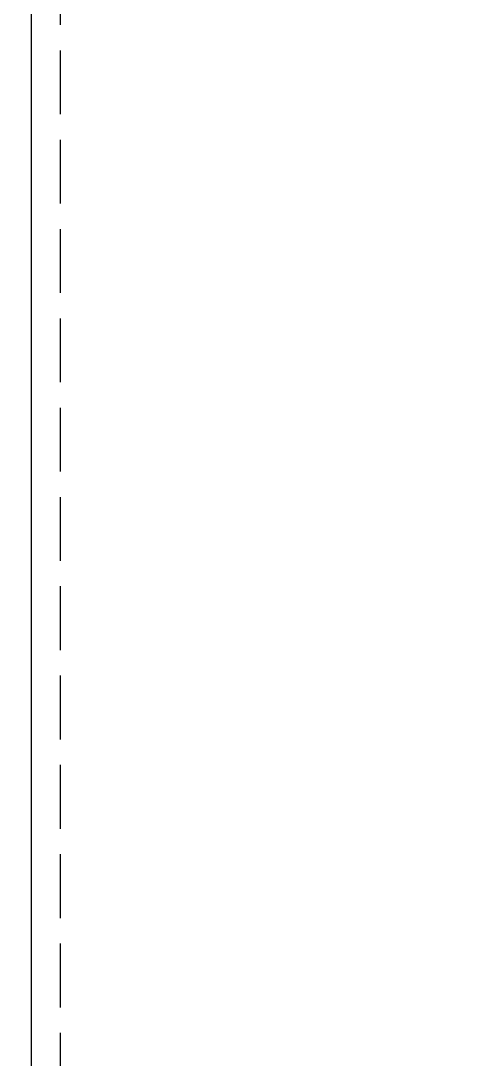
# Model space of a CAD drawing. Extents: x 220580 to 2027826, y -309201 to 71987.
# Drawn here: x 404590.9 to 404710.4, y -223069.3 to -222784.4 of the extents above; entities that cross this region are included whole.
import ezdxf

# ---------------------------------------------------------------- set-up
doc = ezdxf.new("R2010")
doc.units = 0
doc.linetypes.add('ZN-DASH', pattern=[0.35, 0.25, -0.1])
for name, color, linetype in [('!ZN1-填充-8', 8, 'Continuous'), ('!ZN1-标注-173', 173, 'Continuous'), ('!ZN3-铝板幕墙-3', 3, 'Continuous'), ('!ZN5-钢材投影-40', 40, 'Continuous'), ('!ZN6-虚线-8', 8, 'ZN-DASH'), ('4玻璃幕墙', 4, 'Continuous')]:
    doc.layers.add(name, color=color, linetype=linetype)

# ---------------------------------------------------------------- blocks, each defined once
blk = doc.blocks.new('20200306093546', base_point=(29869.44451845904, 42689.60230079947))
at = {"layer": '!ZN1-填充-8'}
h = blk.add_hatch(dxfattribs=at)
h.set_pattern_fill('ANSI36', color=256, angle=-270, style=0)
h.set_pattern_definition([(135, (29867.4444736498, 42689.10230079959), (-3.086963041617522, 0.8418990113502317), [3.96875, -0.79375, 0, -0.79375])])
edge = h.paths.add_edge_path()
edge.add_line((29867.4444736498, 42689.10230079959), (29867.44447369179, 42693.60231268449))
edge.add_arc((29867.9444736498, 42689.10230079959), 0.5, 90, 179.9999995806171, ccw=False)
edge.add_line((29867.9444736498, 42689.60230079959), (29870.9444736498, 42689.60230079959))
edge.add_arc((29870.9444736498, 42690.10230079959), 0.5, 270, 360)
edge.add_line((29871.4444736498, 42690.10230079959), (29871.4444736498, 42693.10230079959))
edge.add_arc((29871.94448594884, 42693.10228850055), 0.500012299189907, 89.99859066865429, 179.9985906686543, ccw=False)
edge.add_arc((29868.26590862396, -498209.810069502), 540903.4123828103, 89.99961034399236, 90.00008701138444)
blk = doc.blocks.new('A$C127fa938')
at = {"layer": '!ZN1-标注-173', "ltscale": 15, "rotation": 90}
blk.add_blockref('20200306093546', (-31.00000000005821, 1.99999999996362), dxfattribs=at)
blk = doc.blocks.new('20250828132035')
at = {"layer": '!ZN5-钢材投影-40', "ltscale": 0.3}
blk.add_line((345.5350195157225, 1487.499989496719), (345.5350195157225, 581.9147827266715), dxfattribs=at)
at = {"layer": '!ZN6-虚线-8', "color": 8, "linetype": 'ZN-DASH', "ltscale": 70}
blk.add_line((353.5350195157225, 581.9147827266715), (353.5350195157225, 1487.499989496719), dxfattribs=at)
at = {"layer": '4玻璃幕墙', "ltscale": 50}
blk.add_blockref('A$C127fa938', (539.9367259250721, 989.9999999373103), dxfattribs=at)
blk = doc.blocks.new('A$Cd368c47f')
at = {"ltscale": 30}
blk.add_blockref('20250828132035', (200.0000167153194, 1.213338691741228e-07), dxfattribs=at)

msp = doc.modelspace()

# ---------------------------------------------------------------- block references
at = {"layer": '!ZN3-铝板幕墙-3', "ltscale": 2000}
msp.add_blockref('A$Cd368c47f', (404048.1902592778, -224028.9690525695), dxfattribs=at)

doc.saveas('drawing.dxf')
